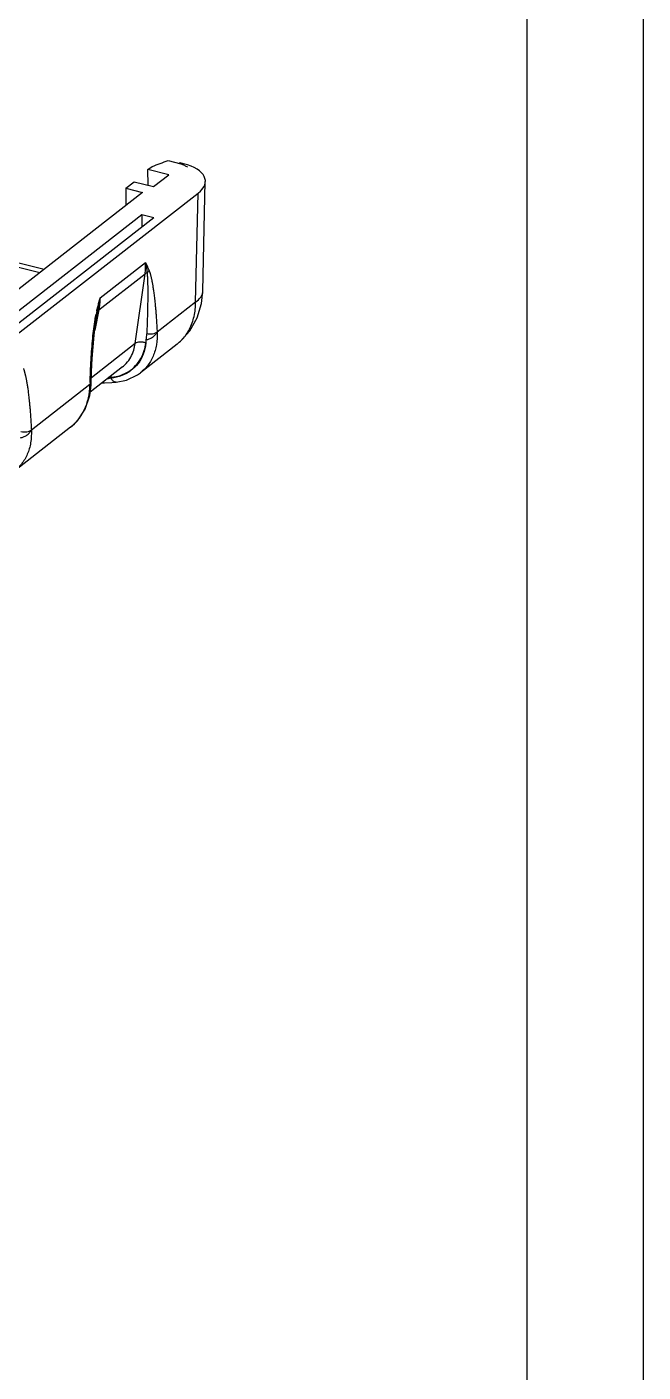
# Model space of a CAD drawing. Header units: inches. Extents: x 3700 to 4563, y 1353 to 2328.
# Drawn here: x 4350.2 to 4375.7, y 1409 to 1464.8 of the extents above; entities that cross this region are included whole.
import ezdxf

# ---------------------------------------------------------------- set-up
doc = ezdxf.new("R2010")
doc.units = ezdxf.units.IN
doc.header["$LTSCALE"] = 0.5
doc.layers.add('02___PRT_ALL_AXES', color=7, linetype='Continuous')

msp = doc.modelspace()

# ---------------------------------------------------------------- linework, layer by layer
for p, q in [((4375.745, 1555.962), (4375.745, 1353.172)), ((4370.917, 1551.133), (4370.917, 1358)), ((4354.943, 1457.055), (4354.943, 1456.541))]:
    msp.add_line(p, q)
at = {"color": 7, "linetype": 'Continuous'}
for p, q in [((4355.198, 1458.916), (4355.372, 1459.051)), ((4356.035, 1459.296), (4356.562, 1459.165)), ((4356.537, 1459.194), (4356.5, 1459.181)), ((4356.678, 1459.159), (4356.537, 1459.194)), ((4354.279, 1458.143), (4354.626, 1458.414)), ((4354.626, 1458.414), (4355.437, 1458.212)), ((4356.063, 1458.7), (4355.198, 1458.916)), ((4355.203, 1458.27), (4355.198, 1458.916)), ((4355.437, 1458.212), (4356.063, 1458.7)), ((4357.481, 1453.878), (4357.581, 1458.427)), ((4354.975, 1457.969), (4319.004, 1429.923)), ((4354.279, 1458.143), (4354.975, 1457.969)), ((4354.279, 1458.143), (4354.284, 1457.431)), ((4339.957, 1457.322), (4350.713, 1454.646)), ((4340.136, 1457.462), (4350.892, 1454.786)), ((4354.943, 1457.055), (4355.442, 1456.93)), ((4353.212, 1453.59), (4355.101, 1455.063)), ((4353.158, 1453.093), (4355.081, 1454.593)), ((4354.668, 1451.695), (4355.081, 1454.593)), ((4357.179, 1453.422), (4355.581, 1452.176)), ((4353.158, 1453.093), (4352.991, 1452.256)), ((4353.086, 1452.908), (4353.114, 1453.04)), ((4354.668, 1451.695), (4352.852, 1450.279)), ((4356.407, 1451.671), (4354.889, 1450.487)), ((4354.142, 1450.729), (4352.803, 1449.684)), ((4352.843, 1450.008), (4352.861, 1450.541)), ((4353.676, 1450.267), (4353.693, 1450.298)), ((4353.882, 1450.094), (4353.882, 1450.094)), ((4352.795, 1450.004), (4350.363, 1448.108)), ((4352.841, 1449.975), (4352.843, 1450.008)), ((4351.993, 1448.229), (4349.671, 1446.418))]:
    msp.add_line(p, q, dxfattribs=at)
for points in [[(4356.406, 1451.67), (4356.536, 1451.778), (4356.941, 1452.225), (4357.244, 1452.762), (4357.427, 1453.365), (4357.481, 1453.877)], [(4352.861, 1450.541), (4352.888, 1451.073), (4352.923, 1451.569), (4352.965, 1452.041), (4353.021, 1452.51), (4353.086, 1452.908)], [(4353.293, 1450.066), (4353.399, 1450.069), (4353.699, 1450.08), (4353.882, 1450.094)], [(4353.882, 1450.094), (4354.307, 1450.182), (4354.768, 1450.401), (4354.89, 1450.488)], [(4351.993, 1448.229), (4352.271, 1448.491), (4352.59, 1448.974), (4352.785, 1449.548), (4352.841, 1449.975)]]:
    msp.add_lwpolyline(points, dxfattribs=at)
for centre, radius, start, end in [((4279.414, 1666.067), 220.511, 290.14903, 290.33285), ((4346.499, 1454.508), 6.776, 347.4911, 352.2154), ((4356.131, 1452.289), 3.146, 166.2635, 168.509), ((4350.83, 1452.295), 4.324, 352.2536, 354.1518), ((4350.96, 1452.283), 4.194, 354.1332, 357.5166), ((4355.289, 1453.104), 1.818, 307.9482, 315.746), ((4355.295, 1453.099), 1.81, 315.7499, 317.483), ((4385.275, 1449.118), 32.492, 178.3036, 178.4373), ((4352.861, 1442.791), 7.553, 83.6806, 84.3819), ((4349.76, 1450.059), 3.035, 358.526, 358.9511)]:
    msp.add_arc(centre, radius, start, end, dxfattribs=at)
for points, start_tangent, end_tangent in [([(4356.562, 1459.165), (4356.714, 1459.099), (4356.839, 1459.022)], (0.939839, -0.341619), (0.804398, -0.594091)), ([(4355.081, 1454.593), (4355.094, 1454.706), (4355.101, 1454.822), (4355.104, 1454.941), (4355.101, 1455.063)], (0.138015, 0.99043), (-0.045444, 0.998967)), ([(4355.101, 1455.063), (4355.127, 1454.92), (4355.147, 1454.779), (4355.162, 1454.637)], (0.194364, -0.980929), (0.086261, -0.996273)), ([(4355.101, 1455.063), (4355.15, 1454.954), (4355.199, 1454.844), (4355.248, 1454.731)], (0.413489, -0.910509), (0.386009, -0.922495)), ([(4355.081, 1454.593), (4355.117, 1454.618), (4355.162, 1454.637)], (0.763922, 0.645308), (0.944381, 0.328852)), ([(4355.162, 1454.637), (4355.167, 1454.596), (4355.17, 1454.557), (4355.173, 1454.519), (4355.175, 1454.483), (4355.177, 1454.446), (4355.179, 1454.409), (4355.181, 1454.369), (4355.183, 1454.327), (4355.184, 1454.279), (4355.186, 1454.227), (4355.187, 1454.169), (4355.189, 1454.106), (4355.19, 1454.037), (4355.19, 1453.964), (4355.191, 1453.884), (4355.191, 1453.799), (4355.191, 1453.706), (4355.19, 1453.606), (4355.189, 1453.496), (4355.188, 1453.378), (4355.186, 1453.247), (4355.183, 1453.103), (4355.179, 1452.941), (4355.174, 1452.759), (4355.167, 1452.558), (4355.159, 1452.339), (4355.15, 1452.102)], (0.111154, -0.993803), (-0.042906, -0.999079)), ([(4355.248, 1454.731), (4355.224, 1454.697), (4355.195, 1454.666), (4355.162, 1454.637)], (-0.527447, -0.849588), (-0.792602, -0.609739)), ([(4355.248, 1454.731), (4355.263, 1454.693), (4355.275, 1454.656), (4355.287, 1454.621), (4355.297, 1454.586), (4355.307, 1454.552), (4355.316, 1454.516), (4355.325, 1454.478), (4355.335, 1454.436), (4355.345, 1454.39), (4355.356, 1454.339), (4355.367, 1454.282), (4355.379, 1454.22), (4355.391, 1454.152), (4355.403, 1454.079), (4355.415, 1454), (4355.428, 1453.914), (4355.441, 1453.821), (4355.454, 1453.72), (4355.467, 1453.609), (4355.481, 1453.489), (4355.495, 1453.356), (4355.509, 1453.209), (4355.524, 1453.043), (4355.539, 1452.856), (4355.554, 1452.649), (4355.568, 1452.423), (4355.581, 1452.176)], (0.385924, -0.922531), (0.048744, -0.998811)), ([(4353.074, 1453.036), (4353.12, 1453.223), (4353.166, 1453.407), (4353.212, 1453.59)], (0.234056, 0.972223), (0.245906, 0.969294)), ([(4353.212, 1453.59), (4353.207, 1453.463), (4353.196, 1453.338), (4353.179, 1453.214), (4353.158, 1453.093)], (-0.024323, -0.999704), (-0.19809, -0.980184)), ([(4356.629, 1451.875), (4356.921, 1452.296), (4357.113, 1452.825), (4357.179, 1453.422)], (0.675824, 0.737063), (0.003202, 0.999995)), ([(4357.179, 1453.422), (4357.392, 1453.626), (4357.48, 1453.85), (4357.481, 1453.877)], (0.821601, 0.570063), (0.014242, 0.999899)), ([(4352.797, 1450.08), (4352.814, 1450.532), (4352.839, 1451.026), (4352.871, 1451.486), (4352.909, 1451.916), (4352.954, 1452.319), (4353.007, 1452.694), (4353.047, 1452.915)], (0.029604, 0.999562), (0.200186, 0.979758)), ([(4353.074, 1453.036), (4353.093, 1453.036), (4353.107, 1453.037), (4353.114, 1453.04)], (0.999265, -0.038331), (0.758146, 0.652085)), ([(4353.114, 1453.04), (4353.131, 1453.069), (4353.158, 1453.093)], (0.35928, 0.93323), (0.814255, 0.580507)), ([(4355.115, 1451.712), (4355.005, 1451.262), (4354.794, 1450.877), (4354.494, 1450.576), (4354.117, 1450.37), (4353.676, 1450.267)], (-0.128704, -0.991683), (-0.994748, -0.102356)), ([(4353.693, 1450.298), (4354.059, 1450.379), (4354.4, 1450.542), (4354.69, 1450.784), (4354.906, 1451.084), (4355.044, 1451.408), (4355.115, 1451.712)], (0.993648, 0.112531), (0.140927, 0.99002)), ([(4355.115, 1451.712), (4354.995, 1451.752), (4354.87, 1451.762), (4354.755, 1451.742), (4354.668, 1451.695)], (-0.899661, 0.436589), (-0.763922, -0.645308)), ([(4355.582, 1452.177), (4355.549, 1451.646), (4355.41, 1451.17), (4355.17, 1450.765), (4354.89, 1450.488)], (0.038773, -0.999248), (-0.78778, -0.615957)), ([(4355.132, 1451.855), (4355.254, 1451.889), (4355.382, 1451.957), (4355.497, 1452.055), (4355.582, 1452.177)], (0.985794, 0.167959), (0.442217, 0.896908)), ([(4355.582, 1452.177), (4355.498, 1452.125), (4355.387, 1452.094), (4355.266, 1452.085), (4355.15, 1452.102)], (-0.747885, -0.663828), (-0.967911, 0.251292)), ([(4354.142, 1450.729), (4354.297, 1450.871), (4354.488, 1451.137), (4354.609, 1451.424), (4354.668, 1451.695)], (0.787977, 0.615704), (0.137279, 0.990532)), ([(4350.03, 1450.662), (4350.044, 1450.624), (4350.057, 1450.588), (4350.069, 1450.552), (4350.079, 1450.518), (4350.088, 1450.483), (4350.098, 1450.447), (4350.107, 1450.409), (4350.117, 1450.368), (4350.127, 1450.321), (4350.138, 1450.27), (4350.149, 1450.213), (4350.161, 1450.151), (4350.173, 1450.083), (4350.185, 1450.01), (4350.197, 1449.931), (4350.21, 1449.846), (4350.223, 1449.753), (4350.236, 1449.651), (4350.249, 1449.541), (4350.263, 1449.42), (4350.277, 1449.288), (4350.291, 1449.14), (4350.306, 1448.975), (4350.321, 1448.788), (4350.335, 1448.58), (4350.35, 1448.354), (4350.363, 1448.108)], (0.385924, -0.922531), (0.048744, -0.998811)), ([(4352.795, 1450.004), (4352.84, 1450.053)], (0.82736, 0.561672), (0.358151, 0.933664)), ([(4352.84, 1450.053), (4352.844, 1450.078)], (0.358151, 0.933664), (0.01968, 0.999806)), ([(4353.676, 1450.267), (4353.5, 1450.225)], (-0.963113, -0.269098), (-0.980062, -0.198691)), ([(4353.693, 1450.298), (4353.664, 1450.356)], (-0.372632, 0.927979), (-0.515127, 0.857114)), ([(4353.882, 1450.094), (4353.879, 1450.094), (4353.801, 1450.111), (4353.73, 1450.171), (4353.676, 1450.267)], (-0.994494, -0.104794), (-0.366286, 0.930502)), ([(4351.993, 1448.229), (4352.291, 1448.52), (4352.559, 1448.944), (4352.729, 1449.443), (4352.794, 1449.981)], (0.788364, 0.615209), (0.025728, 0.999669)), ([(4352.794, 1450.003), (4352.805, 1450)], (0.920715, -0.390235), (0.961545, -0.274648)), ([(4352.805, 1450), (4352.837, 1449.981), (4352.836, 1449.977)], (0.961545, -0.274648), (-0.347314, -0.937749)), ([(4350.363, 1448.108), (4350.331, 1447.578), (4350.192, 1447.101), (4349.951, 1446.697), (4349.672, 1446.419)], (0.038773, -0.999248), (-0.78778, -0.615957)), ([(4349.914, 1447.786), (4350.036, 1447.821), (4350.164, 1447.888), (4350.279, 1447.986), (4350.363, 1448.108)], (0.985794, 0.167959), (0.442217, 0.896908)), ([(4350.363, 1448.108), (4350.279, 1448.057), (4350.169, 1448.025), (4350.047, 1448.017), (4349.932, 1448.033)], (-0.747885, -0.663828), (-0.967911, 0.251292))]:
    msp.add_spline(points, degree=3, dxfattribs=dict(at, start_tangent=start_tangent, end_tangent=end_tangent))
at = {"layer": '02___PRT_ALL_AXES', "color": 7, "linetype": 'Continuous'}
for p, q in [((4319.704, 1428.642), (4357.278, 1457.938)), ((4357.179, 1453.422), (4357.278, 1457.938)), ((4320.908, 1430.518), (4354.943, 1457.055)), ((4321.407, 1430.394), (4355.442, 1456.93))]:
    msp.add_line(p, q, dxfattribs=at)
msp.add_ellipse((4355.629, 1458.345), major_axis=(1.952, 0.117), ratio=0.462882, start_param=-0.592644, end_param=0.975413, dxfattribs=at)

doc.saveas('drawing.dxf')
